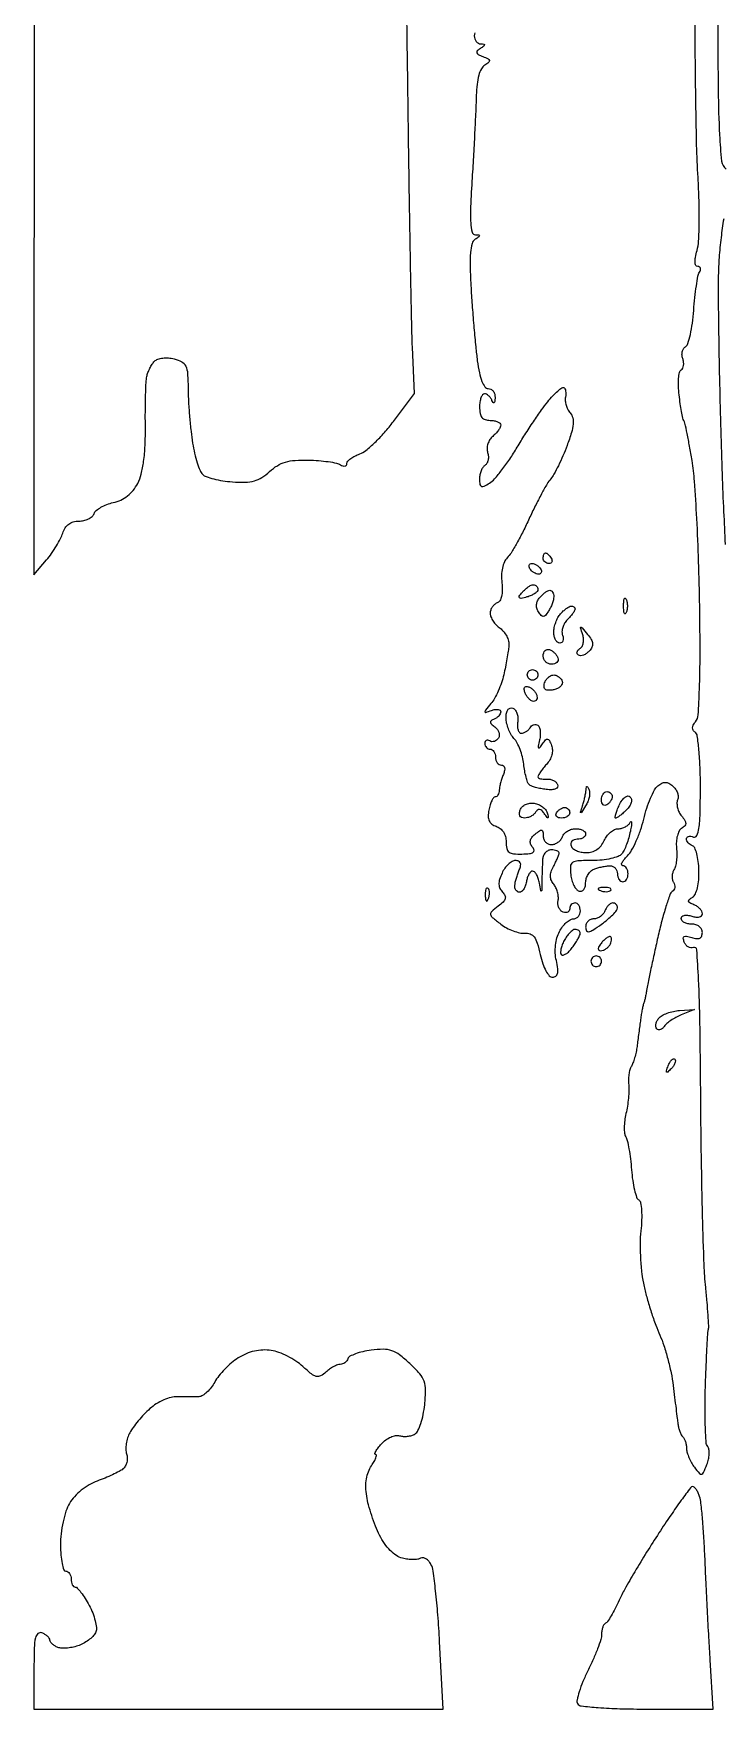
# Model space of a CAD drawing. Extents: x 0 to 102, y 0 to 135.
# Drawn here: x -0.01 to 10.98, y -0.01 to 26.73 of the extents above; entities that cross this region are included whole.
import ezdxf

# ---------------------------------------------------------------- set-up
doc = ezdxf.new("R2010")
doc.units = 0
doc.header["$MEASUREMENT"] = 0

msp = doc.modelspace()

# ---------------------------------------------------------------- linework, layer by layer
for points in [[(30.835569, 68.0607, 0.000004), (30.856286, 64.932268, 0.000002), (30.883525, 60.825814, 0.000002), (30.912326, 56.488502, 0.000002), (30.938318, 52.5789, -0.000116)], [(31.042661, 24.1956, 0.000001), (31.037549, 23.023692, 0.000001), (31.032419, 21.846099, 0.000001), (31.02793, 20.814404, 0.000005)], [(0.00162, 28.856546), (-0.00047, 18.090859), (0.199689, 18.330279, 0.021038), (0.280691, 18.435898, 0.017142), (0.358552, 18.555286, 0.017477), (0.422693, 18.670314, 0.042624), (0.459425, 18.76005, -0.066395), (0.497877, 18.842598, -0.091131), (0.553604, 18.902383, -0.091773), (0.626623, 18.938172, -0.068278), (0.71575, 18.9504, 0.056076), (0.794386, 18.959247, 0.058081), (0.868108, 18.985334, 0.064481), (0.926198, 19.023802, 0.123291), (0.958132, 19.069323, -0.127851), (0.993663, 19.119015, -0.043544), (1.067027, 19.17015, -0.03991), (1.161517, 19.214854, -0.036497), (1.264754, 19.245567, 0.054979), (1.385231, 19.286303, 0.057578), (1.491917, 19.35185, 0.056653), (1.582256, 19.441065, 0.050347), (1.65442, 19.551728, 0.058734), (1.710193, 19.699938, 0.027006), (1.748926, 19.902888, 0.02259), (1.771466, 20.154291, 0.013543), (1.776611, 20.454133, -0.004338), (1.776284, 20.715289, -0.005303), (1.780686, 20.959456, -0.00447), (1.788393, 21.164433, -0.037243), (1.799597, 21.256606, -0.040852), (1.817777, 21.32053, -0.028083), (1.848165, 21.389522, -0.028395), (1.8852, 21.45305, -0.050244), (1.923542, 21.499982, -0.112236), (1.975738, 21.532842, -0.052902), (2.05367, 21.551304, -0.047963), (2.144347, 21.554122, -0.045309), (2.235706, 21.539814, -0.064497), (2.356518, 21.492298, -0.162936), (2.419694, 21.423693, -0.09056), (2.449127, 21.303712, -0.012136), (2.458443, 21.042638, 0.011257), (2.465191, 20.843718, 0.007003), (2.481619, 20.610837, 0.007025), (2.504282, 20.381464, 0.012619), (2.530259, 20.194114, 0.016738), (2.562532, 20.03198, 0.019498), (2.604275, 19.880528, 0.018853), (2.648972, 19.756403, 0.100854), (2.688465, 19.696695, 0.111974), (2.747515, 19.659478, 0.023033), (2.866133, 19.623653, 0.02316), (3.0108, 19.594187, 0.019977), (3.164897, 19.576438, 0.023571), (3.370043, 19.570776, 0.062768), (3.514718, 19.591889, 0.074556), (3.634796, 19.645386, 0.044894), (3.758435, 19.740884, -0.048399), (3.881705, 19.834729, -0.066329), (4.00878, 19.891706, -0.055202), (4.163469, 19.919654, -0.0231), (4.375487, 19.924374, -0.013758), (4.539491, 19.915929, -0.016068), (4.694461, 19.898641, -0.015142), (4.823612, 19.876004, -0.087669), (4.8877, 19.850505, 0.058159), (4.92744, 19.831922, 0.124969), (4.960938, 19.829488, 0.190955), (4.982797, 19.842994, 0.16137), (4.9914, 19.868957, -0.182837), (5.005238, 19.905534, -0.050568), (5.051113, 19.947962, -0.043991), (5.116863, 19.988948, -0.033926), (5.194677, 20.022, 0.087132), (5.294466, 20.077511, 0.021126), (5.43642, 20.202956, 0.021033), (5.589298, 20.362918, 0.019541), (5.732177, 20.539019), (6.066398, 20.985539), (6.036366, 21.723419, -0.005135), (6.022467, 22.180362, -0.000583), (6.00286, 23.213746, -0.000706), (5.982702, 24.443305, -0.000574), (5.964477, 25.7607, 0.000909), (5.945632, 27.060062, 0.00123)], [(10.903002, 27.2835, 0.001447), (10.912271, 25.818689, 0.010405), (10.933489, 25.112329, 0.014989), (10.96739, 24.693755, 0.209353), (11.041287, 24.565742, -0.104659)], [(7.031332, 26.739733, 0.097467), (7.0218, 26.6913, 0.081749), (7.029794, 26.642734, 0.09112), (7.052864, 26.601296, 0.099323), (7.087212, 26.573347, 0.118755), (7.12755, 26.563105, -0.032399), (7.175152, 26.559431, -0.401179), (7.18538, 26.546412, -0.214916), (7.174031, 26.526612, -0.015488), (7.120457, 26.490278, 0.046126), (7.070135, 26.451452, 0.287314), (7.062078, 26.421393, 0.203859), (7.085813, 26.393207, 0.025584), (7.160386, 26.360122, -0.020559), (7.241755, 26.324996, -0.233276), (7.262736, 26.298174, -0.284551), (7.252118, 26.268995, -0.028539), (7.188629, 26.224594, 0.137238), (7.135171, 26.166608, 0.049942), (7.094149, 26.061536, 0.03965), (7.066257, 25.918942, 0.022248), (7.054004, 25.742695, -0.004945), (7.04652, 25.527835, -0.001357), (7.030466, 25.189516, -0.001371), (7.010176, 24.80614, -0.00143), (6.988053, 24.42825, 0.004872), (6.964114, 23.964685, 0.024835), (6.966129, 23.706572, 0.045963), (6.988355, 23.558843, 0.341866), (7.040449, 23.517505, -0.021982), (7.094469, 23.51448, -0.392256), (7.105037, 23.502511, -0.237262), (7.095351, 23.484361, -0.012345), (7.03872, 23.446447, 0.187017), (6.987808, 23.37746, 0.044637), (6.962272, 23.234523, 0.02847), (6.955465, 23.0125, 0.007957), (6.970126, 22.665193, 0.003989), (6.990306, 22.360254, 0.003196), (7.016753, 22.032232, 0.00323), (7.045116, 21.729138, 0.008201), (7.07074, 21.50955, 0.017569), (7.103348, 21.316938, 0.04283), (7.144267, 21.179035, 0.063805), (7.191651, 21.092605, 0.239918), (7.245084, 21.0654, -0.129849), (7.288452, 21.053944, -0.105925), (7.324423, 21.02191, -0.093128), (7.347399, 20.973911, -0.076601), (7.353521, 20.91735, -0.021021), (7.348596, 20.860958, -0.185333), (7.336909, 20.839343, -0.449116), (7.322013, 20.841376, -0.051902), (7.304171, 20.87505, 0.058288), (7.28208, 20.915489, 0.058299), (7.251254, 20.949736, 0.06394), (7.216773, 20.97301, 0.117038), (7.18395, 20.9808, 0.240212), (7.154208, 20.965636, 0.069203), (7.12918, 20.918672, 0.053056), (7.112056, 20.850308, 0.034869), (7.1064, 20.7693, 0.044917), (7.115407, 20.669238, 0.124434), (7.14447, 20.605387, 0.149477), (7.196477, 20.569861, 0.07578), (7.2756, 20.5578, -0.041949), (7.340379, 20.552356, -0.061523), (7.395098, 20.535992, -0.080835), (7.432212, 20.51195, -0.211751), (7.4448, 20.483559, -0.119023), (7.43616, 20.447777, -0.036083), (7.406962, 20.399723, -0.033874), (7.365286, 20.348799, -0.031134), (7.31599, 20.302415, 0.078722), (7.270136, 20.250234, 0.064588), (7.23884, 20.182855, 0.065645), (7.226139, 20.110915, 0.087967), (7.234831, 20.045376, -0.06003), (7.246487, 19.983913, -0.065706), (7.242623, 19.923358, -0.074468), (7.224546, 19.872836, -0.131996), (7.194441, 19.840827, 0.108516), (7.160683, 19.808108, 0.050828), (7.132262, 19.753952, 0.047015), (7.112924, 19.688613, 0.048485), (7.1064, 19.62149, 0.032381), (7.11205, 19.53434, 0.270575), (7.135268, 19.504299, 0.2171), (7.177266, 19.506116, 0.021864), (7.266684, 19.556665, 0.073855), (7.34588, 19.624145, 0.015328), (7.462175, 19.765913, 0.015789), (7.588095, 19.940521, 0.014316), (7.707107, 20.128432, -0.007498), (7.829487, 20.327618, -0.006208), (7.965589, 20.536101, -0.006275), (8.095159, 20.72415, -0.016731), (8.193658, 20.8539, -0.016201), (8.276462, 20.949232, -0.025132), (8.354451, 21.025304, -0.022382), (8.420743, 21.078686, -0.286073), (8.451185, 21.081002, -0.174445), (8.468943, 21.061712, -0.059872), (8.479559, 21.024656, -0.050758), (8.482298, 20.977488, -0.039971), (8.476, 20.926676, 0.07815), (8.473271, 20.868935, 0.045552), (8.487061, 20.80083, 0.044229), (8.513923, 20.733425, 0.056333), (8.550586, 20.677487, -0.110268), (8.591957, 20.596659, -0.086823), (8.599859, 20.498369, -0.052037), (8.572791, 20.362735, -0.014056), (8.501858, 20.155014, -0.012381), (8.436403, 19.992053, -0.012698), (8.363478, 19.833917, -0.012527), (8.29339, 19.700123, -0.051005), (8.240874, 19.624905, 0.04605), (8.184152, 19.545353, 0.008125), (8.09435, 19.385228, 0.00874), (7.995084, 19.193335, 0.007764), (7.89846, 18.990405, -0.009569), (7.801279, 18.78819, -0.010884), (7.70034, 18.598445, -0.010135), (7.608117, 18.441383, -0.058106), (7.548452, 18.365651, 0.092986), (7.502455, 18.298117, 0.049979), (7.471352, 18.201886, 0.044637), (7.45719, 18.087821, 0.037649), (7.462173, 17.966225, -0.030081), (7.468964, 17.845245, -0.057678), (7.45741, 17.748851, -0.07946), (7.429103, 17.680593, -0.164637), (7.385229, 17.644179, 0.089493), (7.343318, 17.618775, 0.066595), (7.307804, 17.57782, 0.065515), (7.283796, 17.52819, 0.080095), (7.2756, 17.477352, 0.099911), (7.286857, 17.421577, 0.047493), (7.321695, 17.356769, 0.044467), (7.372487, 17.293576, 0.047829), (7.43252, 17.242047, -0.068282), (7.49138, 17.187205, -0.054235), (7.538749, 17.114271, -0.055609), (7.568197, 17.035206, -0.084615), (7.573793, 16.9623, -0.015103), (7.563323, 16.877208, -0.005315), (7.543328, 16.755823, -0.005271), (7.518507, 16.62277, -0.006156), (7.492057, 16.497, -0.028134), (7.456598, 16.371731, -0.021965), (7.404658, 16.240176, -0.022442), (7.345226, 16.121659, -0.049272), (7.287335, 16.038505, 0.004092), (7.199813, 15.934267, 0.196705), (7.191845, 15.908675, 0.480676), (7.206111, 15.899165, 0.010393), (7.29675, 15.9301, -0.043408), (7.35349, 15.945372, -0.079275), (7.40131, 15.94623, -0.126321), (7.432768, 15.933241, -0.236228), (7.4448, 15.909195, -0.120281), (7.437032, 15.877373, -0.063261), (7.413736, 15.843696, -0.057316), (7.379492, 15.813372, -0.056256), (7.33905, 15.791391, 0.053902), (7.292211, 15.766217, 0.270517), (7.27999, 15.74036, 0.191908), (7.295257, 15.710008, 0.028755), (7.349889, 15.666899, -0.076453), (7.38999, 15.628543, -0.085311), (7.414903, 15.581247, -0.094602), (7.42107, 15.53254, -0.123343), (7.407493, 15.489879, -0.081097), (7.379012, 15.457104, -0.091814), (7.342701, 15.436773, -0.10071), (7.304329, 15.43189, -0.120427), (7.269754, 15.443113, 0.090666), (7.239693, 15.454867, 0.169366), (7.214134, 15.45117, 0.176081), (7.197076, 15.432601, 0.098926), (7.191, 15.402193, 0.093332), (7.19744, 15.367993, 0.09642), (7.215851, 15.338918, 0.099167), (7.24332, 15.319458, 0.105053), (7.2756, 15.3126, -0.148195), (7.307863, 15.302823, -0.098894), (7.335349, 15.275323, -0.082425), (7.353881, 15.234214, -0.064853), (7.3602, 15.1857, 0.072144), (7.367234, 15.137207, 0.087143), (7.38771, 15.096077, 0.100435), (7.418138, 15.068581, 0.134459), (7.453851, 15.0588, -0.169502), (7.48664, 15.047356, -0.172909), (7.504857, 15.018087, -0.106912), (7.504918, 14.971128, -0.045425), (7.486075, 14.91075, 0.019623), (7.462259, 14.846319, 0.015608), (7.441509, 14.775126, 0.015882), (7.426424, 14.707864, 0.037726), (7.420623, 14.65695, -0.055114), (7.414587, 14.616499, -0.072762), (7.39997, 14.582264, -0.090375), (7.379415, 14.559253, -0.166894), (7.355962, 14.5512, 0.24165), (7.329959, 14.537853, 0.043658), (7.301365, 14.48962, 0.038516), (7.275019, 14.421865, 0.026252), (7.25525, 14.341564, 0.044112), (7.245052, 14.240648, 0.109495), (7.260127, 14.16835, 0.131939), (7.301852, 14.117388, 0.078925), (7.372288, 14.082063, -0.093576), (7.436133, 14.047686, -0.082482), (7.486378, 13.991048, -0.076334), (7.518457, 13.916974, -0.064168), (7.5294, 13.832057, 0.052682), (7.540454, 13.727439, 0.179304), (7.576575, 13.670506, 0.141711), (7.647365, 13.643127, 0.028988), (7.782882, 13.639124, 0.018483), (7.904284, 13.647073, 0.119821), (7.961638, 13.667416, 0.315607), (7.975035, 13.700958, 0.115841), (7.951038, 13.749141, -0.085095), (7.920685, 13.801794, -0.139476), (7.916804, 13.852759, -0.118169), (7.940751, 13.904102, -0.05165), (7.993657, 13.958134, -0.02003), (8.063166, 14.011269, -0.215989), (8.097097, 14.017695, -0.306971), (8.116721, 13.996067, -0.035306), (8.1216, 13.927059, 0.093292), (8.131462, 13.874663, 0.096408), (8.159657, 13.83012, 0.099175), (8.201723, 13.800307, 0.105098), (8.251155, 13.7898, 0.088478), (8.304322, 13.799282, 0.06652), (8.356958, 13.827077, 0.065663), (8.401105, 13.868189, 0.081035), (8.429406, 13.9167, -0.098143), (8.459967, 13.965221, -0.066864), (8.510842, 14.006323, -0.064008), (8.573389, 14.034118, -0.07271), (8.638251, 14.0436, -0.050854), (8.699531, 14.037351, -0.070807), (8.751356, 14.018749, -0.0909), (8.786204, 13.991293, -0.182536), (8.7984, 13.959, -0.155847), (8.788093, 13.926734, -0.097575), (8.759052, 13.899251, -0.079792), (8.715671, 13.880702, -0.061282), (8.66445, 13.8744, 0.081814), (8.61595, 13.866411, 0.123964), (8.580203, 13.843336, 0.143626), (8.562899, 13.8089, 0.126183), (8.56575, 13.76865, 0.145528), (8.594114, 13.728135, 0.063962), (8.650703, 13.693964, 0.055593), (8.724628, 13.670738, 0.048375), (8.80545, 13.6629, 0.068098), (8.897666, 13.675518, 0.078188), (8.978463, 13.71238, 0.07764), (9.044465, 13.772533, 0.065928), (9.093411, 13.85325, -0.057612), (9.135919, 13.926044, -0.056639), (9.194129, 13.987685, -0.061767), (9.258484, 14.029616, -0.114015), (9.319011, 14.0436, 0.067541), (9.377058, 14.051477, 0.058519), (9.434007, 14.074664, 0.061237), (9.481361, 14.108894, 0.095801), (9.510956, 14.14935, -0.275668), (9.523182, 14.157576, -0.429708), (9.531595, 14.149621, -0.039092), (9.527271, 14.093178, -0.009694), (9.511205, 14.001773, -0.022547), (9.485734, 13.896996, -0.020592), (9.450273, 13.791658, -0.021091), (9.410748, 13.700238, -0.060691), (9.37344, 13.642223, -0.132431), (9.315273, 13.601157, -0.031615), (9.20074, 13.567203, -0.030317), (9.059713, 13.54381, -0.025947), (8.909322, 13.536, 0.011113), (8.675977, 13.530813, 0.133336), (8.591003, 13.503635, 0.239514), (8.55599, 13.443319, 0.043434), (8.560131, 13.309874, 0.041098), (8.578188, 13.220787, 0.047014), (8.610101, 13.139973, 0.052992), (8.650154, 13.078292, 0.143908), (8.69265, 13.049024, 0.154134), (8.733918, 13.048553, 0.151815), (8.768266, 13.07184, 0.109886), (8.790888, 13.118105, 0.059042), (8.7984, 13.181499, -0.073399), (8.8084, 13.249255, -0.064175), (8.837709, 13.314667, -0.066866), (8.881053, 13.367945, -0.097281), (8.932219, 13.400049, -0.024761), (8.992209, 13.419722, -0.016939), (9.061973, 13.436316, -0.017107), (9.130463, 13.44775, -0.032815), (9.186019, 13.4514, -0.104916), (9.231799, 13.441687, -0.099144), (9.270756, 13.414123, -0.096457), (9.296866, 13.372941, -0.093456), (9.306, 13.3245, 0.064853), (9.312319, 13.275986, 0.082425), (9.330851, 13.234877, 0.098894), (9.358337, 13.207377, 0.148195), (9.3906, 13.1976, 0.148195), (9.422863, 13.207377, 0.098894), (9.450349, 13.234877, 0.082425), (9.468881, 13.275986, 0.064853), (9.4752, 13.3245, 0.064853), (9.468881, 13.373014, 0.082425), (9.450349, 13.414123, 0.098894), (9.422863, 13.441623, 0.148195), (9.3906, 13.4514, -0.361352), (9.373247, 13.465824, -0.155986), (9.377293, 13.497842, -0.062358), (9.409163, 13.548707, -0.025285), (9.464099, 13.609499, 0.069137), (9.531942, 13.699237, 0.022807), (9.606052, 13.847442, 0.022219), (9.674224, 14.021325, 0.023446), (9.725332, 14.197509, -0.019156), (9.773589, 14.369363, -0.021554), (9.833264, 14.530258, -0.02143), (9.895263, 14.661572, -0.098846), (9.947933, 14.726569, -0.052073), (10.012346, 14.769573, -0.123849), (10.067912, 14.783064, -0.122002), (10.123787, 14.768733, -0.049753), (10.189271, 14.724573, -0.07222), (10.232361, 14.676799, -0.066252), (10.261614, 14.617364, -0.06999), (10.273164, 14.555756, -0.103359), (10.264407, 14.501637, 0.096985), (10.254561, 14.44531, 0.05578), (10.263646, 14.376767, 0.05278), (10.288931, 14.307211, 0.059718), (10.327445, 14.247575, -0.029492), (10.38001, 14.176047, -0.142277), (10.394397, 14.128209, -0.195212), (10.378816, 14.088752, -0.063974), (10.329331, 14.048625, 0.136894), (10.289738, 14.005708, 0.053621), (10.260657, 13.929807, 0.047835), (10.245236, 13.836124, 0.043043), (10.247053, 13.737772, -0.027631), (10.252045, 13.636535, -0.026767), (10.245953, 13.534275, -0.027784), (10.230775, 13.445098, -0.082547), (10.20734, 13.387899, 0.071507), (10.186684, 13.340479, 0.058074), (10.17828, 13.285619, 0.059634), (10.182751, 13.231957, 0.088056), (10.200146, 13.188141, -0.083954), (10.216407, 13.148134, -0.089095), (10.218134, 13.105853, -0.095244), (10.205266, 13.06789, -0.113419), (10.179751, 13.040091, 0.158684), (10.142523, 12.991498, 0.008333), (10.079622, 12.80315, 0.012469), (10.013125, 12.572519, 0.008691), (9.949158, 12.3093, 0.001416), (9.888956, 12.037767, 0.001693), (9.833832, 11.781607, 0.001456), (9.788726, 11.565393, 0.011135), (9.770096, 11.4633, -0.007101), (9.758275, 11.395418, -0.008308), (9.745077, 11.331377, -0.007467), (9.732239, 11.277706, -0.04931), (9.722833, 11.2518, 0.057664), (9.713431, 11.224492, 0.006403), (9.700074, 11.159798, 0.00773), (9.686308, 11.082084, 0.006189), (9.673815, 10.998, 0.000774), (9.660839, 10.901424, 0.000447), (9.645517, 10.785245, 0.000447), (9.630354, 10.668658, 0.000751), (9.617856, 10.570728, -0.020185), (9.60277, 10.480571, -0.017857), (9.57996, 10.388113, -0.018219), (9.553389, 10.306296, -0.050824), (9.527055, 10.252061, 0.071651), (9.504095, 10.199308, 0.030688), (9.488327, 10.123892, 0.02958), (9.481139, 10.040119, 0.034373), (9.484516, 9.960233, -0.035503), (9.488182, 9.868649, -0.015307), (9.480658, 9.746639, -0.015056), (9.464689, 9.616731, -0.019276), (9.441817, 9.498414, 0.025753), (9.421759, 9.386937, 0.028437), (9.414132, 9.277629, 0.029509), (9.418432, 9.184612, 0.112566), (9.437099, 9.130007, -0.083225), (9.461991, 9.069017, -0.011812), (9.488692, 8.935805, -0.013178), (9.512607, 8.775226, -0.010884), (9.529835, 8.603031, 0.016619), (9.548695, 8.434105, 0.0226), (9.577597, 8.283508, 0.02045), (9.611419, 8.163955, 0.176971), (9.645105, 8.121164, -0.214994), (9.674876, 8.077052, -0.025542), (9.689243, 7.956962, -0.026399), (9.691584, 7.803077, -0.017475), (9.678774, 7.62676, 0.025849), (9.6675, 7.424874, 0.015351), (9.673911, 7.183931, 0.015343), (9.695128, 6.943412, 0.025453), (9.729485, 6.742735, 0.013929), (9.778461, 6.549571, 0.009467), (9.84443, 6.332555, 0.009545), (9.916131, 6.125339, 0.018846), (9.982309, 5.9643, -0.028511), (10.045557, 5.801513, -0.014094), (10.108018, 5.588623, -0.013939), (10.160576, 5.363474, -0.019794), (10.193704, 5.1606, 0.000258), (10.217015, 4.971729, 0.000285), (10.23977, 4.788998, 0.000264), (10.259375, 4.632954, 0.001461), (10.270221, 4.548973, 0.030015), (10.2819, 4.48869, 0.027697), (10.300948, 4.428556, 0.028785), (10.323986, 4.376925, 0.07719), (10.347677, 4.344523, -0.084256), (10.370193, 4.312801, -0.035649), (10.389517, 4.264126, -0.033984), (10.403174, 4.207997, -0.037684), (10.408491, 4.15245, 0.065904), (10.418086, 4.089681, 0.029123), (10.446242, 4.010477, 0.028201), (10.486314, 3.928813, 0.033838), (10.533229, 3.857237, 0.014672), (10.612786, 3.758288, 0.275047), (10.649108, 3.745951, 0.242709), (10.680367, 3.77152, 0.011823), (10.732295, 3.899537, 0.038054), (10.757004, 3.983677, 0.041534), (10.767752, 4.068155, 0.04555), (10.764286, 4.141051, 0.12886), (10.744845, 4.1877, -0.147575), (10.720272, 4.253353, -0.006548), (10.707505, 4.498628, -0.010568), (10.702262, 4.793623, -0.007311), (10.708264, 5.12738, -0.001875), (10.72038, 5.4605, -0.002748), (10.733749, 5.753464, -0.001315), (10.747142, 6.002485, -0.049759), (10.755858, 6.05798, 0.076211), (10.761298, 6.110556, 0.003749), (10.751412, 6.285275, 0.005998), (10.735565, 6.493342, 0.004289), (10.713051, 6.7257, -0.017498), (10.687723, 7.086032, -0.002259), (10.66402, 7.858687, -0.002634), (10.644861, 8.776058, -0.002196), (10.63392, 9.751077, 0.001933), (10.621236, 10.936689, 0.008391), (10.599197, 11.639575, 0.005867), (10.570815, 12.113132, 0.503425), (10.518551, 12.146369, -0.127845), (10.477136, 12.14171, -0.100736), (10.434484, 12.156945, -0.08937), (10.397104, 12.189872, -0.076143), (10.371034, 12.235574, -0.05729), (10.355864, 12.294504, -0.297871), (10.369524, 12.323406, -0.190014), (10.409074, 12.330388, -0.026635), (10.490932, 12.309131, 0.042515), (10.569062, 12.291467, 0.144935), (10.620086, 12.299204, 0.197245), (10.649408, 12.331127, 0.088594), (10.6596, 12.388199, 0.119902), (10.646938, 12.44024, 0.107599), (10.611462, 12.483075, 0.094596), (10.556992, 12.511162, 0.071988), (10.4904, 12.5208, -0.051399), (10.425659, 12.527473, -0.071326), (10.370903, 12.547326, -0.091371), (10.334096, 12.576634, -0.180959), (10.3212, 12.611101, -0.20676), (10.334576, 12.642064, -0.136392), (10.369402, 12.660379, -0.086344), (10.423629, 12.66259, -0.043987), (10.4904, 12.6477, 0.043658), (10.558183, 12.632537, 0.090439), (10.612171, 12.635108, 0.143882), (10.646393, 12.65442, 0.195231), (10.6596, 12.686954, 0.12325), (10.649748, 12.726316, 0.064489), (10.620239, 12.767708, 0.058092), (10.576849, 12.804749, 0.056099), (10.525607, 12.831328, -0.027996), (10.460086, 12.860776, -0.230916), (10.441156, 12.886278, -0.270321), (10.451059, 12.91398, -0.036481), (10.503127, 12.951666, 0.149898), (10.548101, 13.002981, 0.047142), (10.581343, 13.100715, 0.039457), (10.60145, 13.229595, 0.025532), (10.605201, 13.380582, 0.024455), (10.594651, 13.520767, 0.034147), (10.570633, 13.644131, 0.036386), (10.538182, 13.737865, 0.213931), (10.500781, 13.77224, -0.065977), (10.464469, 13.789938, -0.064462), (10.433701, 13.8166, -0.069865), (10.412879, 13.847798, -0.11273), (10.4058, 13.878795, -0.175096), (10.41482, 13.903762, -0.14934), (10.438339, 13.919203, -0.104274), (10.474166, 13.921955, -0.058887), (10.51657, 13.911183, 0.396442), (10.571001, 13.93346, 0.071477), (10.604736, 14.048714, 0.029652), (10.623528, 14.275284, 0.005409), (10.628855, 14.696388, 0.009304), (10.623372, 15.023152, 0.014871), (10.605205, 15.30171, 0.010104), (10.579303, 15.525814, 0.215378), (10.544675, 15.581102, -0.107665), (10.513525, 15.61327, -0.148626), (10.503264, 15.651885, -0.11401), (10.515517, 15.697503, -0.048954), (10.550661, 15.750302, 0.15678), (10.592803, 15.857654, 0.006729), (10.613178, 16.268179, 0.009129), (10.623113, 16.823871, 0.003499), (10.61741, 17.5968, 0.004612), (10.600725, 18.303711, 0.004952), (10.57123, 18.993636, 0.004699), (10.534472, 19.585477, 0.023305), (10.49521, 19.916587, 0.003753), (10.455531, 20.144813, 0.005424), (10.416763, 20.345864, 0.002935), (10.38122, 20.514935, 0.085331), (10.364748, 20.55578, -0.08567), (10.349722, 20.593114, -0.006899), (10.32881, 20.69738, -0.009148), (10.307732, 20.823317, -0.006897), (10.289017, 20.962403, -0.021279), (10.278268, 21.100997, -0.029573), (10.281289, 21.225442, -0.029612), (10.295367, 21.323488, -0.206723), (10.322444, 21.362269, 0.142069), (10.347659, 21.390164, 0.078736), (10.361134, 21.434416, 0.067806), (10.361295, 21.487696, 0.058574), (10.347478, 21.541948, -0.07293), (10.335108, 21.597056, -0.074992), (10.339272, 21.652848, -0.081778), (10.358816, 21.700747, -0.11719), (10.391066, 21.733094, 0.180949), (10.429948, 21.783276, 0.019702), (10.468441, 21.926947, 0.022117), (10.500997, 22.107759, 0.016113), (10.521736, 22.310987, -0.008756), (10.53966, 22.51653, -0.011308), (10.563672, 22.704413, -0.009188), (10.590027, 22.859711, -0.092033), (10.613735, 22.920832, 0.069749), (10.628944, 22.955417, 0.144452), (10.628596, 22.984654, 0.189964), (10.613197, 23.003922, 0.131011), (10.585898, 23.0112, -0.282381), (10.556262, 23.029388, -0.107473), (10.543478, 23.078267, -0.058082), (10.549404, 23.157828, -0.022234), (10.575272, 23.265949, 0.057212), (10.600433, 23.417056, 0.009406), (10.609888, 23.71343, 0.010238), (10.607293, 24.064151, 0.00888), (10.590516, 24.431559, -0.010582), (10.56869, 24.948139, -0.002052), (10.552853, 25.881827, -0.002181), (10.543603, 26.971022, -0.002014)], [(11.000003, 23.772586, 0.010786), (10.957959, 23.473096, 0.010656), (10.927192, 23.155562, 0.014512), (10.913888, 22.868177, 0.006733), (10.912506, 22.501711, 0.001467), (10.920482, 21.870123, 0.001529), (10.934089, 21.139408, 0.001465), (10.952328, 20.398307, 0.001885), (10.974186, 19.700332, 0.002985), (10.998742, 19.102408, 0.00071), (11.024085, 18.579597, 0.126599)]]:
    msp.add_lwpolyline(points, format="xyb")
for points in [[(7.942414, 18.2736, -0.085235), (7.978642, 18.267379, -0.053414), (8.017522, 18.248749, -0.051777), (8.053027, 18.221362, -0.064269), (8.0793, 18.189, -0.076764), (8.09299, 18.15665, -0.154201), (8.091376, 18.129251, -0.186277), (8.07503, 18.111104, -0.117858), (8.046986, 18.1044, -0.085235), (8.010758, 18.110621, -0.053414), (7.971878, 18.129251, -0.051777), (7.936373, 18.156638, -0.064269), (7.9101, 18.189, -0.076764), (7.89641, 18.22135, -0.154201), (7.898024, 18.248749, -0.186277), (7.91437, 18.266896, -0.117858)], [(8.158907, 18.4428, -0.151918), (8.176735, 18.437255, -0.038439), (8.200614, 18.417949, -0.035638), (8.225743, 18.390583, -0.029505), (8.2485, 18.3582, -0.082592), (8.261741, 18.325874, -0.161196), (8.259109, 18.298451, -0.182303), (8.241221, 18.280223, -0.108972), (8.211193, 18.2736, -0.093332), (8.176993, 18.28004, -0.09642), (8.147918, 18.298451, -0.099167), (8.128458, 18.32592, -0.105053), (8.1216, 18.3582, -0.042167), (8.124336, 18.390589, -0.061769), (8.132559, 18.417949, -0.081139), (8.144641, 18.436501, -0.210953)], [(7.962759, 17.9352, -0.099715), (7.991091, 17.929493, -0.098101), (8.015192, 17.913247, -0.097784), (8.031334, 17.888989, -0.098366), (8.037, 17.860467, -0.18499), (8.024779, 17.828565, -0.058693), (7.985877, 17.794318, -0.049464), (7.929579, 17.76314, -0.037801), (7.862965, 17.740223, -0.01302), (7.769156, 17.718284, -0.253319), (7.741587, 17.726586, -0.363425), (7.739543, 17.750594, -0.020124), (7.788724, 17.814956, -0.033252), (7.832389, 17.860971, -0.035142), (7.881012, 17.899878, -0.037557), (7.927388, 17.927022, -0.114104)], [(8.22735, 17.847382, -0.167857), (8.251433, 17.840406, -0.103184), (8.271781, 17.818591, -0.081151), (8.285291, 17.78506, -0.058396), (8.289505, 17.74485, -0.057752), (8.283147, 17.695309, -0.026448), (8.264119, 17.632887, -0.025767), (8.236892, 17.568542, -0.032283), (8.204905, 17.5122, -0.028027), (8.156585, 17.446885, -0.208966), (8.122893, 17.429948, -0.232539), (8.089896, 17.444021, -0.034631), (8.045396, 17.503608, -0.07815), (8.020234, 17.560526, -0.088274), (8.015215, 17.620011, -0.086307), (8.031071, 17.678642, -0.070905), (8.066546, 17.73304, -0.028062), (8.108479, 17.775807, -0.030264), (8.153941, 17.812467, -0.031734), (8.196437, 17.838795, -0.110584)], [(9.446629, 17.70255, -0.057986), (9.459855, 17.654327, -0.037979), (9.464231, 17.5968, -0.037979), (9.459855, 17.539273, -0.057986), (9.446629, 17.49105, -0.174857), (9.430785, 17.473336, -0.447206), (9.416493, 17.478492, -0.078554), (9.406597, 17.521384, -0.017491), (9.403958, 17.5968, -0.017491), (9.406597, 17.672216, -0.078554), (9.416493, 17.715108, -0.447206), (9.430785, 17.720264, -0.174857)], [(8.56575, 17.593582, -0.074989), (8.589993, 17.591174, -0.092632), (8.610562, 17.581654, -0.106517), (8.624285, 17.566635, -0.132806), (8.6292, 17.548457, -0.134964), (8.622067, 17.522513, -0.021585), (8.592979, 17.478094, -0.02255), (8.553106, 17.427562, -0.01807), (8.505895, 17.376809, 0.06388), (8.462303, 17.320387, 0.05863), (8.432839, 17.253167, 0.062476), (8.42119, 17.185785, 0.103569), (8.430346, 17.129052, -0.066483), (8.441676, 17.081443, -0.114032), (8.436564, 17.041158, -0.152262), (8.416175, 17.014641, -0.154484), (8.384451, 17.0046, -0.178572), (8.348709, 17.017785, -0.092068), (8.31831, 17.055351, -0.072115), (8.297725, 17.111267, -0.052238), (8.2908, 17.177371, -0.051451), (8.298532, 17.252314, -0.035234), (8.321864, 17.334673, -0.035541), (8.356032, 17.411689, -0.05839), (8.39655, 17.470253, -0.02593), (8.441695, 17.516462, -0.028844), (8.489874, 17.556027, -0.029973), (8.534383, 17.584551, -0.115339)], [(8.828626, 17.143547, -0.034229), (8.887819, 17.060199, -0.111467), (8.909443, 16.996458, -0.142683), (8.899073, 16.938945, -0.071066), (8.856682, 16.877477, -0.053074), (8.81283, 16.839084, -0.063631), (8.764354, 16.813478, -0.075106), (8.718813, 16.80382, -0.152302), (8.683618, 16.812555, -0.142866), (8.663898, 16.834089, -0.173034), (8.660774, 16.861145, -0.129712), (8.676068, 16.890118, -0.068492), (8.707633, 16.916189, 0.130894), (8.740633, 16.951125, 0.074931), (8.760489, 17.006024, 0.066265), (8.764771, 17.071708, 0.060821), (8.752059, 17.138264, -0.003412), (8.717885, 17.247425, -0.482583), (8.724596, 17.257179, -0.240938), (8.740438, 17.250407, -0.002003)], [(8.222062, 16.900612, -0.068635), (8.262979, 16.880401, -0.04742), (8.302851, 16.847451, -0.04742), (8.335801, 16.807579, -0.068635), (8.356013, 16.766662, -0.134046), (8.358126, 16.728443, -0.144529), (8.340315, 16.695711, -0.119977), (8.304219, 16.673749, -0.077096), (8.25555, 16.6662, -0.099038), (8.20443, 16.676426, -0.097945), (8.160948, 16.705548, -0.097945), (8.131826, 16.74903, -0.099038), (8.1216, 16.80015, -0.077096), (8.129149, 16.848819, -0.119977), (8.151111, 16.884915, -0.144529), (8.183843, 16.902726, -0.134046)], [(7.9524, 16.5816, -0.099038), (7.984687, 16.575141, -0.097945), (8.012149, 16.556749, -0.097945), (8.030541, 16.529287, -0.099038), (8.037, 16.497, -0.099038), (8.030541, 16.464713, -0.097945), (8.012149, 16.437251, -0.097945), (7.984687, 16.418859, -0.099038), (7.9524, 16.4124, -0.099038), (7.920113, 16.418859, -0.097945), (7.892651, 16.437251, -0.097945), (7.874259, 16.464713, -0.099038), (7.8678, 16.497, -0.099038), (7.874259, 16.529287, -0.097945), (7.892651, 16.556749, -0.097945), (7.920113, 16.575141, -0.099038)], [(7.883605, 16.308432, -0.068602), (7.924543, 16.288213, -0.047417), (7.964434, 16.255257, -0.047422), (7.997397, 16.21538, -0.068669), (8.017613, 16.174463, -0.075908), (8.024212, 16.136069, -0.118903), (8.017, 16.103511, -0.144673), (7.99726, 16.081981, -0.136183), (7.968501, 16.074, -0.13514), (7.933119, 16.083741, -0.062067), (7.895065, 16.113353, -0.054888), (7.860286, 16.156725, -0.049992), (7.834494, 16.207969, -0.045328), (7.819261, 16.261791, -0.161356), (7.82401, 16.296826, -0.257062), (7.84618, 16.312416, -0.108271)], [(8.2908, 16.497, -0.095015), (8.32322, 16.490783, -0.052796), (8.358964, 16.471973, -0.050006), (8.392393, 16.444392, -0.056925), (8.418069, 16.411802, -0.153283), (8.427376, 16.37526, -0.123144), (8.415333, 16.336312, -0.097937), (8.382849, 16.300748, -0.067341), (8.334813, 16.274451, -0.038867), (8.279327, 16.257971, -0.045917), (8.224984, 16.25146, -0.052002), (8.179376, 16.254952, -0.152428), (8.15178, 16.26942, -0.138261), (8.137919, 16.294164, -0.074807), (8.13488, 16.329205, -0.065126), (8.142606, 16.368759, -0.057716), (8.160421, 16.406771, -0.053971), (8.187286, 16.441285, -0.049083), (8.221723, 16.470495, -0.052283), (8.258162, 16.490445, -0.099433)], [(7.63515, 15.967436, -0.14665), (7.673593, 15.939998, -0.07808), (7.702061, 15.888361, -0.066642), (7.716687, 15.821357, -0.056526), (7.714432, 15.748886, 0.043976), (7.710505, 15.679004, 0.069675), (7.720686, 15.620005, 0.098049), (7.742553, 15.580494, 0.220954), (7.772889, 15.5664, 0.086119), (7.809303, 15.572719, 0.05339), (7.848477, 15.591657, 0.051636), (7.884329, 15.619491, 0.063555), (7.910953, 15.65238, -0.080933), (7.9366, 15.681913, -0.091739), (7.969283, 15.700248, -0.100718), (8.003808, 15.704674, -0.12066), (8.034903, 15.694596, -0.170413), (8.059212, 15.664514, -0.054625), (8.072666, 15.607797, -0.047212), (8.074761, 15.536608, -0.037719), (8.064019, 15.460566, 0.007045), (8.043548, 15.360428, 0.2014), (8.048927, 15.335181, 0.501814), (8.064644, 15.334659, 0.015476), (8.10971, 15.394829, -0.02614), (8.160451, 15.459649, -0.260936), (8.191725, 15.470848, -0.241151), (8.219353, 15.450283, -0.022815), (8.254209, 15.370528, -0.089978), (8.26758, 15.299838, -0.067073), (8.257547, 15.220942, -0.062122), (8.225489, 15.14172, -0.056802), (8.17416, 15.070138, 0.014374), (8.121635, 15.008634, 0.018622), (8.077291, 14.949178, 0.016546), (8.044332, 14.897814, 0.135168), (8.037, 14.871189, 0.2666), (8.04695, 14.853854, 0.0695), (8.077815, 14.841172, 0.051693), (8.122708, 14.834489, 0.032226), (8.175945, 14.83555, -0.06949), (8.231717, 14.832513, -0.069492), (8.284523, 14.814313, -0.075555), (8.326436, 14.784296, -0.115115), (8.35046, 14.746755, -0.19202), (8.348882, 14.70672, -0.189363), (8.320183, 14.678459, -0.095901), (8.259877, 14.665468, -0.031807), (8.16908, 14.66934, -0.020731), (8.081923, 14.682305, -0.023224), (7.999429, 14.702106, -0.023351), (7.931432, 14.725298, -0.102862), (7.896198, 14.748402, -0.113426), (7.872723, 14.785886, -0.019249), (7.848023, 14.867134, -0.020163), (7.826145, 14.966688, -0.016741), (7.810739, 15.074054, 0.03509), (7.790186, 15.187524, 0.028497), (7.7529, 15.305412, 0.029364), (7.705735, 15.410459, 0.063796), (7.655306, 15.482899, -0.056563), (7.607079, 15.550088, -0.036248), (7.566385, 15.637185, -0.036178), (7.538589, 15.729556, -0.055049), (7.5294, 15.812761, -0.046003), (7.536392, 15.888596, -0.104329), (7.558277, 15.941567, -0.162657), (7.592476, 15.96749, -0.165173)], [(8.853366, 14.660137, -0.103788), (8.862415, 14.610002, -0.046663), (8.854266, 14.543277, -0.043469), (8.832021, 14.471789, -0.045436), (8.798, 14.406337, -0.001285), (8.732041, 14.304051, -0.274771), (8.721933, 14.299053, -0.48031), (8.717348, 14.305783, -0.001747), (8.749712, 14.410069, 0.012294), (8.768844, 14.476644, 0.010113), (8.78606, 14.548548, 0.010249), (8.799185, 14.615252, 0.026585), (8.805079, 14.663869, -0.019832), (8.809893, 14.708632, -0.393954), (8.819769, 14.716512, -0.269455), (8.832502, 14.707734, -0.013863)], [(7.977691, 14.449923, -0.063192), (8.046375, 14.43067, -0.058844), (8.109892, 14.39455, -0.062991), (8.158986, 14.347848, -0.105684), (8.184864, 14.2974, -0.006745), (8.202567, 14.228037, -0.408408), (8.196551, 14.21798, -0.307583), (8.183624, 14.222561, -0.00551), (8.138616, 14.285282, 0.044406), (8.098562, 14.332819, 0.158855), (8.063527, 14.350475, 0.211677), (8.031272, 14.341705, 0.083832), (8.000282, 14.306432, -0.079544), (7.969339, 14.270601, -0.053406), (7.924383, 14.240304, -0.052578), (7.873069, 14.219736, -0.069154), (7.823162, 14.2128, -0.102473), (7.777923, 14.22217, -0.171571), (7.749769, 14.248309, -0.145542), (7.741591, 14.290021, -0.067844), (7.754323, 14.344173, -0.109863), (7.786722, 14.393062, -0.081309), (7.840257, 14.430037, -0.07523), (7.907034, 14.450109, -0.072349)], [(9.1368, 14.6358, -0.092995), (9.169095, 14.629741, -0.096318), (9.196549, 14.612415, -0.099231), (9.214923, 14.586567, -0.105429), (9.2214, 14.556193, -0.089642), (9.215199, 14.521881, -0.053229), (9.196549, 14.484611, -0.051032), (9.169161, 14.450205, -0.06081), (9.1368, 14.4243, -0.139169), (9.104682, 14.415168, -0.191142), (9.077051, 14.426117, -0.138808), (9.058398, 14.457239, -0.066118), (9.0522, 14.503907, -0.062283), (9.058506, 14.554338, -0.080552), (9.077051, 14.597056, -0.097988), (9.104535, 14.625646, -0.153634)], [(9.507831, 14.552394, -0.162227), (9.527569, 14.512939, -0.103468), (9.524257, 14.461269, -0.078839), (9.497698, 14.402985, -0.050162), (9.450424, 14.345139, -0.014132), (9.396792, 14.294456, -0.018774), (9.345098, 14.251674, -0.016301), (9.300388, 14.219676, -0.148218), (9.277702, 14.2128, -0.457753), (9.267531, 14.224581, -0.030979), (9.277908, 14.273681, -0.027647), (9.300472, 14.34054, -0.015024), (9.33511, 14.420056, -0.03833), (9.379186, 14.497488, -0.080902), (9.426447, 14.547657, -0.136742), (9.47069, 14.56543, -0.22769)], [(8.464993, 14.382, -0.105429), (8.495367, 14.375523, -0.099231), (8.521215, 14.357149, -0.096318), (8.538541, 14.329695, -0.092995), (8.5446, 14.2974, -0.153634), (8.534446, 14.265135, -0.097988), (8.505856, 14.237651, -0.080552), (8.463138, 14.219106, -0.062283), (8.412707, 14.2128, -0.066118), (8.366039, 14.218998, -0.138808), (8.334917, 14.237651, -0.191142), (8.323968, 14.265282, -0.139169), (8.3331, 14.2974, -0.06081), (8.359005, 14.329761, -0.051032), (8.393411, 14.357149, -0.053229), (8.430681, 14.375799, -0.089642)], [(8.2485, 13.7052, 0.113754), (8.199391, 13.693881, 0.094082), (8.156244, 13.66171, 0.087841), (8.125653, 13.613696, 0.083081), (8.112636, 13.55715, 0.004376), (8.108929, 13.485558, 0.001908), (8.105204, 13.390462, 0.001888), (8.102013, 13.289406, 0.002518), (8.099925, 13.1976, -0.000971), (8.097188, 13.058402, -0.269182), (8.091276, 13.048705, -0.508031), (8.084316, 13.052005, -0.001273), (8.06097, 13.17645, 0.035039), (8.042132, 13.249329, 0.048613), (8.014632, 13.310885, 0.058805), (7.983211, 13.35355, 0.207543), (7.952665, 13.3668, 0.197973), (7.922692, 13.354448, 0.065897), (7.893099, 13.316113, 0.053538), (7.868253, 13.260301, 0.039132), (7.852534, 13.194249, -0.04644), (7.835952, 13.128825, -0.064067), (7.80859, 13.074824, -0.081409), (7.775262, 13.039718, -0.188894), (7.7409, 13.030003, -0.119312), (7.709541, 13.040932, -0.102662), (7.684603, 13.065477, -0.094013), (7.669965, 13.09998, -0.082648), (7.668052, 13.139104, -0.029871), (7.676747, 13.188054, -0.011997), (7.694197, 13.253781, -0.011822), (7.716432, 13.323882, -0.014649), (7.740553, 13.38795, 0.046557), (7.760831, 13.454365, 0.150548), (7.75648, 13.499761, 0.203867), (7.729064, 13.526568, 0.093253), (7.678931, 13.536, 0.132621), (7.625424, 13.521554, 0.056801), (7.565587, 13.47692, 0.050689), (7.509044, 13.411817, 0.046615), (7.464922, 13.334878, 0.03258), (7.426749, 13.234195, 0.080758), (7.41608, 13.156281, 0.1048), (7.431459, 13.091741, 0.084026), (7.472492, 13.033083, -0.084627), (7.511128, 12.97771, -0.187284), (7.514678, 12.927149, -0.127364), (7.481723, 12.873825, -0.031494), (7.4025, 12.806974, 0.021349), (7.299538, 12.723606, 0.253879), (7.28253, 12.677044, 0.184892), (7.310023, 12.628201, 0.011061), (7.4448, 12.521349, 0.038281), (7.538213, 12.461251, 0.033505), (7.643874, 12.413024, 0.034995), (7.74563, 12.382521, 0.0796), (7.8255, 12.37753, -0.112499), (7.91298, 12.366306, -0.149001), (7.976664, 12.318145, -0.083586), (8.026275, 12.218188, -0.018948), (8.074398, 12.03435, 0.026161), (8.114476, 11.889791, 0.044688), (8.164607, 11.7751, 0.05701), (8.218857, 11.698347, 0.213564), (8.27147, 11.6748, 0.156527), (8.322327, 11.691121, 0.184084), (8.350136, 11.733049, 0.088934), (8.353549, 11.810313, 0.020739), (8.330896, 11.938634, -0.041292), (8.314491, 12.060634, -0.039498), (8.317967, 12.18553, -0.040982), (8.340457, 12.303297, -0.055252), (8.38077, 12.403934, -0.040087), (8.430346, 12.48102, -0.044692), (8.489996, 12.546219, -0.04971), (8.550382, 12.591287, -0.136288), (8.601196, 12.6054, 0.111929), (8.644152, 12.615138, 0.100122), (8.680722, 12.642677, 0.094459), (8.705256, 12.683846, 0.087487), (8.7138, 12.7323, 0.064853), (8.707481, 12.780814, 0.082425), (8.688949, 12.821923, 0.098894), (8.661463, 12.849423, 0.148195), (8.6292, 12.8592, 0.107521), (8.596923, 12.852178, 0.099562), (8.569451, 12.832278, 0.095739), (8.551032, 12.802539, 0.091158), (8.5446, 12.76755, -0.128753), (8.536234, 12.735601, -0.146393), (8.513536, 12.713684, -0.124237), (8.47925, 12.705658, -0.079949), (8.43885, 12.712877, -0.122421), (8.400461, 12.738028, -0.084354), (8.37189, 12.781747, -0.076207), (8.357283, 12.837004, -0.071388), (8.3594, 12.895403, 0.065697), (8.362454, 12.959578, 0.044073), (8.349886, 13.032042, 0.043992), (8.324753, 13.101375, 0.064349), (8.290079, 13.156169, -0.070834), (8.25134, 13.21917, -0.098251), (8.2373, 13.283777, -0.08543), (8.248312, 13.355506, -0.04218), (8.284929, 13.44043, 0.010807), (8.31957, 13.508663, 0.013255), (8.348824, 13.573879, 0.011735), (8.370502, 13.629491, 0.087274), (8.3754, 13.657338, 0.23578), (8.366239, 13.675685, 0.071102), (8.338123, 13.691141, 0.054341), (8.297102, 13.701706, 0.035894)], [(9.08745, 13.106321, 0.018894), (9.024311, 13.101326, 0.168741), (8.999628, 13.08937, 0.470617), (9.001087, 13.073952, 0.054073), (9.036338, 13.055209, 0.051402), (9.082603, 13.042008, 0.05415), (9.129772, 13.038842, 0.060344), (9.170829, 13.045539, 0.126455), (9.198487, 13.061887, 0.296942), (9.202397, 13.080403, 0.208169), (9.186954, 13.096024, 0.077125), (9.146347, 13.105391, 0.028489)], [(7.242112, 13.090088, 0.296942), (7.223597, 13.093997, 0.208169), (7.207976, 13.078554, 0.077125), (7.198609, 13.037947, 0.028489), (7.197679, 12.97905, 0.018894), (7.202674, 12.915911, 0.168741), (7.21463, 12.891228, 0.470617), (7.230048, 12.892687, 0.054073), (7.248791, 12.927937, 0.051402), (7.261992, 12.974203, 0.05415), (7.265158, 13.021372, 0.060344), (7.258461, 13.062429, 0.126455)], [(9.230451, 12.8592, 0.13875), (9.197973, 12.85001, 0.061199), (9.16279, 12.821923, 0.053891), (9.130435, 12.780843, 0.048303), (9.106206, 12.7323, -0.081035), (9.077905, 12.683789, -0.065663), (9.033758, 12.642677, -0.06652), (8.981122, 12.614882, -0.088478), (8.927955, 12.6054, 0.101485), (8.878516, 12.595261, 0.098488), (8.836457, 12.566431, 0.09735), (8.808279, 12.523372, 0.096644), (8.7984, 12.472739, 0.119315), (8.812054, 12.416338, 0.332202), (8.846525, 12.399502, 0.097665), (8.91355, 12.426417, 0.010551), (9.0522, 12.5208, 0.01913), (9.149392, 12.59577, 0.025338), (9.231446, 12.671594, 0.024296), (9.291572, 12.739377, 0.170888), (9.306, 12.780361, 0.094767), (9.300245, 12.810454, 0.096838), (9.283808, 12.836041, 0.098884), (9.259279, 12.853169, 0.10348)], [(8.632177, 12.4362, 0.15369), (8.594362, 12.424295, 0.044159), (8.546791, 12.384369, 0.039938), (8.498274, 12.327286, 0.033319), (8.456122, 12.259754, 0.031737), (8.423635, 12.188532, 0.042748), (8.404126, 12.120444, 0.049235), (8.398774, 12.064395, 0.198087), (8.41172, 12.03328, 0.272701), (8.439874, 12.026003, 0.074667), (8.483282, 12.045836, 0.05375), (8.534195, 12.087432, 0.032686), (8.585084, 12.146276, 0.016147), (8.632498, 12.213343, 0.018827), (8.672979, 12.28005, 0.018108), (8.702752, 12.338433, 0.098565), (8.711109, 12.37275, 0.129521), (8.705821, 12.396939, 0.10561), (8.689033, 12.417562, 0.092976), (8.663157, 12.431419, 0.076712)], [(9.199627, 12.316973, 0.274667), (9.177177, 12.322688, 0.066988), (9.140848, 12.306439, 0.05004), (9.097711, 12.273346, 0.030935), (9.053897, 12.226744, 0.030483), (9.01401, 12.172243, 0.110288), (8.999313, 12.132121, 0.256649), (9.008681, 12.108039, 0.176123), (9.036848, 12.0978, 0.085443), (9.075385, 12.104434, 0.053409), (9.116768, 12.124305, 0.051744), (9.154577, 12.153514, 0.0641), (9.182579, 12.188029, 0.04739), (9.201048, 12.225414, 0.058241), (9.210589, 12.263125, 0.069134), (9.210376, 12.29555, 0.161573)], [(8.9676, 12.0132, 0.099038), (8.935313, 12.006741, 0.097945), (8.907851, 11.988349, 0.097945), (8.889459, 11.960887, 0.099038), (8.883, 11.9286, 0.099038), (8.889459, 11.896313, 0.097945), (8.907851, 11.868851, 0.097945), (8.935313, 11.850459, 0.099038), (8.9676, 11.844, 0.099038), (8.999887, 11.850459, 0.097945), (9.027349, 11.868851, 0.097945), (9.045741, 11.896313, 0.099038), (9.0522, 11.9286, 0.099038), (9.045741, 11.960887, 0.097945), (9.027349, 11.988349, 0.097945), (8.999887, 12.006741, 0.099038)], [(10.29473, 11.143352), (10.5327, 11.157288), (10.323588, 11.07343, 0.027325), (10.239045, 11.034038, 0.026069), (10.157914, 10.985098, 0.027012), (10.090972, 10.934322, 0.078735), (10.053238, 10.890486, -0.070005), (10.025422, 10.857012, -0.104229), (9.99267, 10.837825, -0.130272), (9.960328, 10.835779, -0.148443), (9.933044, 10.850356, -0.159698), (9.917432, 10.881193, -0.08552), (9.918237, 10.924321, -0.070428), (9.934869, 10.972892, -0.055603), (9.965424, 11.019363, -0.091415), (10.017219, 11.062614, -0.038351), (10.099833, 11.101181, -0.036297), (10.196926, 11.129895, -0.039139)], [(10.220261, 10.365739, -0.20742), (10.2305, 10.33983, -0.082976), (10.222829, 10.301642, -0.063152), (10.199265, 10.25746, -0.043285), (10.162498, 10.21404, -0.011214), (10.106616, 10.161009, -0.400052), (10.09027, 10.161406, -0.286372), (10.085861, 10.180444, -0.008399), (10.115139, 10.261399, -0.036269), (10.140687, 10.316186, -0.070189), (10.169846, 10.354624, -0.120343), (10.197573, 10.371325, -0.278911)], [(3.783373, 5.720266, 0.046624), (3.649362, 5.72762, 0.045956), (3.515639, 5.71011, 0.044779), (3.38423, 5.667791, 0.039987), (3.2571, 5.601447, 0.035276), (3.151136, 5.523954, 0.024456), (3.04259, 5.422658, 0.024752), (2.947461, 5.314531, 0.045653), (2.883254, 5.216702, -0.040823), (2.827434, 5.129836, -0.043187), (2.759182, 5.054949, -0.047304), (2.689261, 5.0017, -0.122964), (2.629454, 4.982436, -0.011944), (2.563501, 4.979595, -0.004742), (2.472862, 4.978719, -0.00469), (2.374973, 4.97962, -0.005872), (2.2842, 4.982373, 0.07653), (2.187143, 4.971585, 0.037317), (2.06929, 4.930153, 0.035902), (1.950562, 4.867671, 0.043169), (1.84959, 4.792101, 0.02039), (1.756926, 4.702329, 0.015639), (1.662988, 4.597191, 0.015895), (1.581195, 4.493126, 0.035753), (1.527653, 4.408268, 0.048103), (1.493432, 4.326247, 0.038213), (1.47222, 4.232597, 0.039462), (1.466092, 4.14191, 0.074115), (1.477723, 4.069548, -0.072987), (1.488371, 4.004241, -0.064127), (1.480632, 3.93554, -0.066933), (1.456478, 3.873984, -0.097895), (1.41896, 3.82969, -0.045955), (1.358061, 3.789702, -0.012354), (1.25453, 3.737829, -0.012406), (1.133482, 3.684504, -0.012544), (1.010381, 3.637456, 0.046697), (0.880924, 3.577567, 0.037281), (0.754047, 3.490552, 0.037932), (0.64425, 3.387956, 0.055668), (0.566231, 3.281454, 0.051862), (0.510025, 3.154706, 0.025464), (0.464113, 2.984073, 0.024549), (0.433289, 2.796451, 0.028445), (0.423, 2.615744, 0.019144), (0.429109, 2.456233, 0.031009), (0.447851, 2.321842, 0.032265), (0.474639, 2.223162, 0.320663), (0.5076, 2.1996, -0.148195), (0.539863, 2.189823, -0.098894), (0.567349, 2.162323, -0.082425), (0.585881, 2.121214, -0.064853), (0.5922, 2.0727, 0.049533), (0.597023, 2.024139, 0.069526), (0.6114, 1.983077, 0.089693), (0.632607, 1.955441, 0.186456), (0.657562, 1.9458, -0.212458), (0.691235, 1.930815, -0.020448), (0.749832, 1.860181, -0.023195), (0.815002, 1.765987, -0.016219), (0.87989, 1.654331, -0.029721), (0.936209, 1.532997, -0.032589), (0.975778, 1.40947, -0.034523), (0.995111, 1.300652, -0.118859), (0.985896, 1.230061, -0.091098), (0.951276, 1.173353, -0.040067), (0.887356, 1.11249, -0.037915), (0.807244, 1.057089, -0.041501), (0.722003, 1.016304, -0.035428), (0.631105, 0.988931, -0.032022), (0.534126, 0.973515, -0.033497), (0.445335, 0.971148, -0.081705), (0.381435, 0.984324, -0.04235), (0.332598, 1.007979, -0.049971), (0.291293, 1.038449, -0.05733), (0.262871, 1.070799, -0.152747), (0.2538, 1.0998, 0.152135), (0.244773, 1.128782, 0.057515), (0.216523, 1.161068, 0.050144), (0.175455, 1.191447, 0.042592), (0.1269, 1.214994, 0.276541), (0.064035, 1.203996, 0.162339), (0.023768, 1.136228, 0.047278), (0.004339, 0.974808, 0.006325), (0, 0.631845), (0, 0), (3.264009, 0), (6.528018, 0), (6.469668, 1.07865, 0.006127), (6.441509, 1.502776, 0.008327), (6.405046, 1.884632, 0.005871), (6.365612, 2.202059, 0.088209), (6.331615, 2.307719, 0.057105), (6.294812, 2.361358, 0.080176), (6.250307, 2.398492, 0.102791), (6.205388, 2.413902, 0.171449), (6.166747, 2.405505, -0.10443), (6.120074, 2.388707, -0.03348), (6.046187, 2.383495, -0.031738), (5.960906, 2.388615, -0.030631), (5.875921, 2.404489, -0.087493), (5.780922, 2.446964, -0.048902), (5.683192, 2.528071, -0.04351), (5.590901, 2.639123, -0.035573), (5.512093, 2.772004, -0.022021), (5.448036, 2.915383, -0.014418), (5.386416, 3.085619, -0.014511), (5.335889, 3.255286, -0.026822), (5.306362, 3.396032, -0.032897), (5.29369, 3.540677, -0.044848), (5.302582, 3.671207, -0.050089), (5.332764, 3.785701, -0.063377), (5.383696, 3.882482, 0.021447), (5.427399, 3.950948, 0.044336), (5.454219, 4.008419, 0.078549), (5.461693, 4.047025, 0.424343), (5.448385, 4.0608, -0.476106), (5.437541, 4.074153, -0.074511), (5.451161, 4.110854, -0.039563), (5.487372, 4.165741, -0.018325), (5.542382, 4.231196, -0.050998), (5.611301, 4.293286, -0.052765), (5.690611, 4.339328, -0.058395), (5.767965, 4.363587, -0.122689), (5.830444, 4.360027, 0.061729), (5.889982, 4.34933, 0.043273), (5.958152, 4.351513, 0.043592), (6.024188, 4.365287, 0.067144), (6.077228, 4.38941, 0.143151), (6.12353, 4.441622, 0.030459), (6.169078, 4.555585, 0.02953), (6.207276, 4.699013, 0.024356), (6.23133, 4.855483, 0.021585), (6.245622, 5.090775, 0.09141), (6.22256, 5.229438, 0.094459), (6.151948, 5.348452, 0.023904), (5.994401, 5.510396, 0.024071), (5.829796, 5.649951, 0.080464), (5.705591, 5.716922, 0.086486), (5.571563, 5.738742, 0.030554), (5.376818, 5.724649, 0.023207), (5.24462, 5.700628, 0.0314), (5.128242, 5.666036, 0.032386), (5.03944, 5.626756, 0.194354), (5.007319, 5.589057, -0.084462), (4.988948, 5.554637, -0.069194), (4.959082, 5.525454, -0.06982), (4.922689, 5.505749, -0.089447), (4.885261, 5.499, 0.093173), (4.840521, 5.49059, 0.031232), (4.779931, 5.462503, 0.029821), (4.715258, 5.422304, 0.02996), (4.655934, 5.374755, -0.061778), (4.57169, 5.315604, -0.184298), (4.502949, 5.307018, -0.11117), (4.423853, 5.346371, -0.016141), (4.287245, 5.465076, 0.0412), (4.178735, 5.550219, 0.028548), (4.04378, 5.628546, 0.028892), (3.904488, 5.689258, 0.05136)], [(10.505849, 3.549455, 0.219687), (10.471315, 3.530711, 0.002938), (10.323723, 3.330462, 0.007726), (10.155541, 3.091782, 0.004921), (9.966939, 2.809205, 0.005725), (9.771484, 2.50241, 0.005637), (9.582076, 2.189643, 0.005553), (9.422268, 1.911913, 0.021398), (9.332439, 1.7343, -0.011519), (9.26908, 1.60263, -0.015629), (9.205505, 1.487021, -0.012526), (9.147961, 1.39505, -0.143073), (9.11565, 1.3677, 0.148388), (9.091281, 1.346633, 0.053342), (9.070838, 1.305032, 0.047101), (9.056887, 1.251733, 0.040495), (9.0522, 1.193961, -0.076486), (9.039593, 1.112031, -0.013112), (8.988187, 0.962715, -0.014021), (8.917711, 0.789213, -0.012108), (8.834282, 0.611117, 0.016554), (8.754724, 0.437278, 0.023137), (8.696155, 0.276742, 0.020713), (8.660505, 0.143878, 0.196029), (8.670075, 0.086906, 0.230373), (8.728722, 0.049779, 0.008325), (8.999927, 0.023969, 0.012873), (9.346064, 0.005785, 0.006686), (9.778715, 0), (10.833644, 0), (10.784773, 0.78255, -0.001775), (10.763606, 1.141995, -0.000997), (10.740311, 1.578832, -0.000994), (10.718541, 2.020114, -0.001624), (10.70204, 2.394399, 0.005043), (10.68525, 2.724019, 0.006368), (10.662765, 3.028487, 0.005137), (10.638086, 3.282836, 0.050125), (10.615888, 3.388449, 0.030549), (10.59164, 3.451262, 0.042535), (10.561994, 3.503704, 0.049383), (10.531599, 3.539922, 0.212791)]]:
    msp.add_lwpolyline(points, format="xyb", close=True)

doc.saveas('drawing.dxf')
